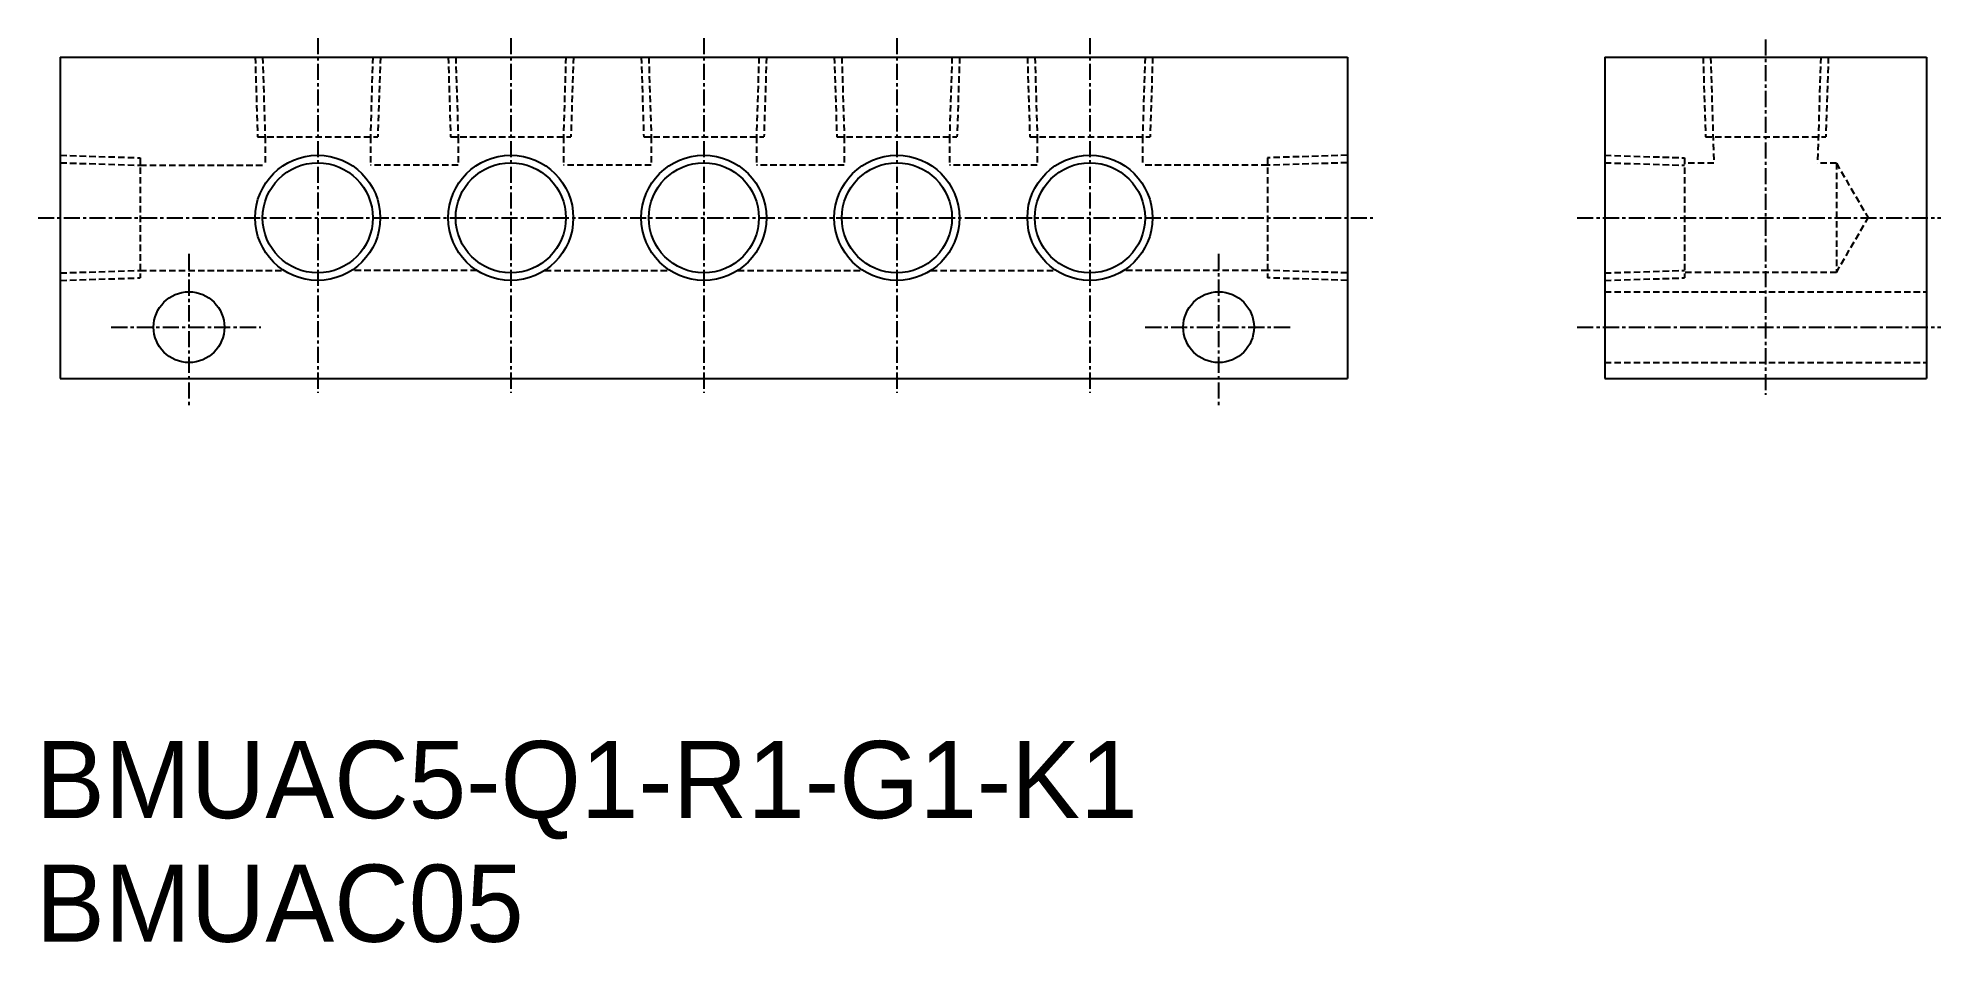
# Model space of a CAD drawing. Extents: x 561 to 709, y 337 to 408.
import ezdxf

# ---------------------------------------------------------------- set-up
doc = ezdxf.new("R2010")
doc.units = 0
doc.linetypes.add('CENTER', pattern=[2, 1.25, -0.25, 0.25, -0.25])
doc.linetypes.add('DASHED', pattern=[0.75, 0.5, -0.25])
doc.layers.get('0').update_dxf_attribs({"linetype": 'CONTINUOUS'})
doc.layers.add('CENTER', color=1, linetype='CENTER')

msp = doc.modelspace()

# ---------------------------------------------------------------- linework, layer by layer
at = {"color": 7, "linetype": 'CONTINUOUS'}
for p, q in [((562.83, 406.19), (662.83, 406.19)), ((562.83, 406.19), (562.83, 381.19)), ((662.83, 406.19), (662.83, 381.19)), ((562.83, 381.19), (662.83, 381.19))]:
    msp.add_line(p, q, dxfattribs=at)
at = {"color": 3, "linetype": 'DASHED'}
for p, q in [((577.97, 406.19), (578.16, 399.99)), ((578.55, 406.19), (578.74, 399.99)), ((587.11, 406.19), (586.92, 399.99)), ((587.7, 406.19), (587.5, 399.99)), ((592.97, 406.19), (593.16, 399.99)), ((593.55, 406.19), (593.74, 399.99)), ((602.11, 406.19), (601.92, 399.99)), ((602.7, 406.19), (602.5, 399.99)), ((607.97, 406.19), (608.16, 399.99)), ((608.55, 406.19), (608.74, 399.99)), ((617.11, 406.19), (616.92, 399.99)), ((617.7, 406.19), (617.5, 399.99)), ((622.97, 406.19), (623.16, 399.99)), ((623.55, 406.19), (623.74, 399.99)), ((632.11, 406.19), (631.92, 399.99)), ((632.7, 406.19), (632.5, 399.99)), ((637.97, 406.19), (638.16, 399.99)), ((638.55, 406.19), (638.74, 399.99)), ((647.11, 406.19), (646.92, 399.99)), ((647.7, 406.19), (647.5, 399.99)), ((690.47, 406.19), (690.66, 399.99)), ((691.05, 406.19), (691.31, 397.94)), ((699.61, 406.19), (699.36, 397.94)), ((700.2, 406.19), (700, 399.99)), ((578.16, 399.99), (587.5, 399.99)), ((578.74, 399.99), (578.74, 397.78)), ((586.92, 399.99), (586.92, 397.78)), ((593.16, 399.99), (602.5, 399.99)), ((593.74, 399.99), (593.74, 397.78)), ((601.92, 399.99), (601.92, 397.78)), ((608.16, 399.99), (617.5, 399.99)), ((608.74, 399.99), (608.74, 397.78)), ((616.92, 399.99), (616.92, 397.78)), ((623.16, 399.99), (632.5, 399.99)), ((623.74, 399.99), (623.74, 397.78)), ((631.92, 399.99), (631.92, 397.78)), ((638.16, 399.99), (647.5, 399.99)), ((638.74, 399.99), (638.74, 397.78)), ((646.92, 399.99), (646.92, 397.78)), ((690.66, 399.99), (700, 399.99)), ((562.83, 398.55), (569.03, 398.36)), ((562.83, 397.97), (569.03, 397.78)), ((569.03, 398.36), (569.03, 389.02)), ((569.03, 397.78), (578.74, 397.78)), ((593.74, 397.78), (586.92, 397.78)), ((608.74, 397.78), (601.92, 397.78)), ((623.74, 397.78), (616.92, 397.78)), ((638.74, 397.78), (631.92, 397.78)), ((656.63, 397.78), (646.92, 397.78)), ((662.83, 398.55), (656.63, 398.36)), ((656.63, 398.36), (656.63, 389.02)), ((662.83, 397.97), (656.63, 397.78)), ((682.83, 398.55), (689.03, 398.36)), ((682.83, 397.97), (689.03, 397.78)), ((689.03, 398.36), (689.03, 389.02)), ((691.31, 397.94), (689.03, 397.94)), ((700.83, 397.94), (699.36, 397.94)), ((700.83, 397.94), (700.83, 389.44)), ((700.83, 397.94), (703.29, 393.69)), ((700.83, 389.44), (703.29, 393.69)), ((562.83, 389.41), (569.03, 389.6)), ((562.83, 388.83), (569.03, 389.02)), ((569.03, 389.6), (580.2, 389.6)), ((595.2, 389.6), (585.47, 389.6)), ((600.47, 389.6), (610.2, 389.6)), ((615.47, 389.6), (625.2, 389.6)), ((630.47, 389.6), (640.2, 389.6)), ((656.63, 389.6), (645.47, 389.6)), ((662.83, 389.41), (656.63, 389.6)), ((662.83, 388.83), (656.63, 389.02)), ((682.83, 389.41), (689.03, 389.6)), ((682.83, 388.83), (689.03, 389.02)), ((700.83, 389.44), (689.03, 389.44)), ((682.83, 387.94), (707.83, 387.94)), ((682.83, 382.44), (707.83, 382.44))]:
    msp.add_line(p, q, dxfattribs=at)
for p, q in [((682.83, 406.19), (707.83, 406.19)), ((682.83, 406.19), (682.83, 381.19)), ((707.83, 406.19), (707.83, 381.19)), ((682.83, 399.94), (682.83, 399.94)), ((682.83, 393.69), (682.83, 393.69)), ((682.83, 381.19), (707.83, 381.19))]:
    msp.add_line(p, q)
at = {"color": 3, "linetype": 'CONTINUOUS'}
for centre in [(582.83, 393.69), (597.83, 393.69), (612.83, 393.69), (627.83, 393.69), (642.83, 393.69)]:
    msp.add_circle(centre, 4.86, dxfattribs=at)
at = {"color": 7, "linetype": 'CONTINUOUS'}
for centre, radius in [((582.83, 393.69), 4.28), ((597.83, 393.69), 4.28), ((612.83, 393.69), 4.28), ((627.83, 393.69), 4.28), ((642.83, 393.69), 4.28), ((572.83, 385.19), 2.75), ((652.83, 385.19), 2.75)]:
    msp.add_circle(centre, radius, dxfattribs=at)
at = {"layer": 'CENTER', "color": 1, "linetype": 'CENTER'}
for p, q in [((582.83, 407.66), (582.83, 380.09)), ((597.83, 407.66), (597.83, 380.09)), ((612.83, 407.66), (612.83, 380.09)), ((627.83, 407.66), (627.83, 380.09)), ((642.83, 407.66), (642.83, 380.09)), ((642.83, 407.66), (642.83, 380.09)), ((695.33, 407.55), (695.33, 379.92)), ((561.1, 393.69), (664.81, 393.69)), ((680.69, 393.69), (708.95, 393.69)), ((572.83, 390.89), (572.83, 378.96)), ((652.83, 390.89), (652.83, 378.96)), ((566.79, 385.19), (578.41, 385.19)), ((647.13, 385.19), (658.41, 385.19)), ((680.69, 385.19), (708.95, 385.19))]:
    msp.add_line(p, q, dxfattribs=at)

# ---------------------------------------------------------------- texts
at = {"color": 7, "linetype": 'CONTINUOUS'}
for s, p in [('BMUAC5-Q1-R1-G1-K1', (560.93, 347.03)), ('BMUAC05', (560.93, 337.42))]:
    msp.add_text(s, height=6, dxfattribs=at).set_placement(p)

doc.saveas('drawing.dxf')
